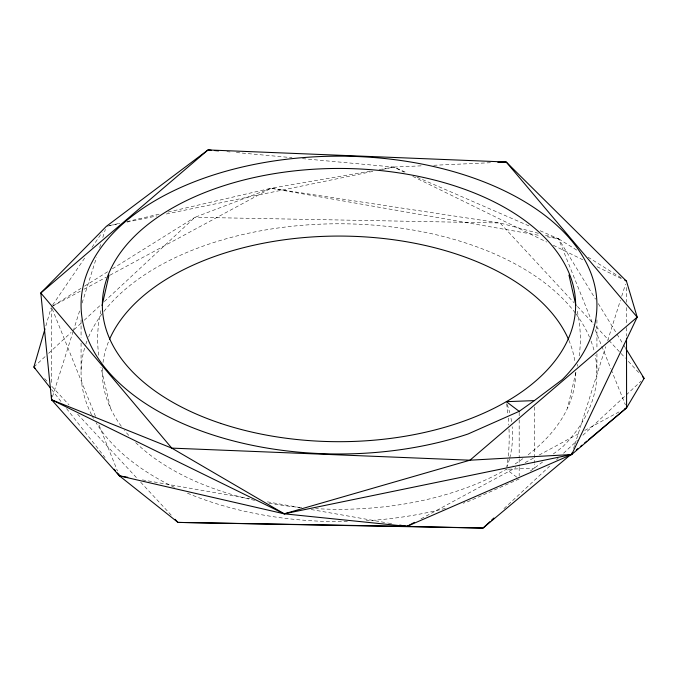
<?xml version="1.0" encoding="UTF-8"?>
<svg xmlns="http://www.w3.org/2000/svg" width="678" height="678" viewBox="0 0 678 678"><rect width="100%" height="100%" fill="white"/><g stroke="black" fill="none" stroke-linecap="round" stroke-linejoin="round"><path stroke-width="0.51" stroke-dasharray="3.39 2.54" d="M579.182 355.891C581.275 340.839 580.538 325.423 577.08 310.626M100.92 310.626C97.463 325.423 96.725 340.839 98.819 355.891M577.275 366.196L577.664 364.332M509.78 458.006L510.992 452.319A139.66 113.794 -6.5 0 0 512.161 426.742M575.919 372.214L567.571 408.054M509.517 458.947L507.271 466.481M45.867 325.881L51.113 307.812M52.494 396.715L72.877 332.203M73.199 331.195L79.572 311.033M82.114 302.973L96.454 257.615M99.641 247.529L100.59 244.512M102.827 237.453L105.37 229.384M573.58 448.48L574.537 445.463M574.859 444.454L605.759 346.678M607.666 340.627L620.412 300.303M621.684 296.278L625.506 284.175M52.604 305.066L86.03 256.098M91.996 247.351L102.149 232.486M33.9 367.027L45.511 356.23M48.613 353.348L71.063 332.474M74.165 329.593L81.131 323.118M84.225 320.236L100.488 305.125M104.361 301.524L194.95 217.307L270.971 188.272L369.849 171.203M503.957 508.636L549.638 466.167M556.604 459.692L558.155 458.252M563.579 453.209L577.512 440.259M582.936 435.217L625.514 395.63M626.294 394.91L641.007 381.231M542.595 462.032L530.137 471.218M553.307 453.972L562.376 447.149A257.928 148.914 0 0 0 595.165 355.297M53.198 305.693L81.013 288.353M84.597 286.116L108.819 271.014M112.412 268.776L194.95 217.307L500.05 222.977L538.383 233.334M51.409 306.812L80.25 291.243M83.97 289.235L106.293 277.175M110.014 275.166L270.971 188.272L500.05 222.977L573.868 302.6M420.987 518.84L515.882 467.6M525.187 462.582L534.493 457.557M539.137 455.048L580.08 432.945M584.724 430.437L620.082 411.343M519.178 478.965L467.964 501.652A257.928 148.914 0 0 1 463.184 503.212M109.412 225.647L119.701 223.265M126.905 221.604L159.839 213.985M168.068 212.078L270.971 188.272L539.807 235.486M107.361 226.147L119.769 223.587M127.006 222.096L156.999 215.909M166.305 213.994L374.146 171.127M382.417 169.415L393.791 167.068L423.216 165.746M379.222 169.585L393.791 167.068L407.359 172.975M433.725 165.279L490.465 162.728M508.398 469.218L534.349 468.235L534.349 464.006M226.927 151.669L230.079 151.965M236.376 152.542L291.998 157.677M302.49 158.644L393.791 167.068L404.241 172.195M547.104 236.766L558.562 238.783L577.325 250.487M142.363 479.888L249.69 498.737M267.403 501.847L300.744 507.703M311.168 509.534L387.231 522.891M388.274 523.077L392.443 523.806M545.451 235.241L558.562 238.783L595.538 299.117M417.055 177.195L530.45 226.545M540.146 230.766L558.562 238.783L593.165 324.77M412.783 176.382L546.688 242.038M553.341 245.3L582.775 259.733M597.021 266.717L622.667 279.294M588.046 257.182L621.997 278.37M516.772 477.151L506.322 469.295A236.63 136.617 0 0 1 315.584 508.636M577.453 306.464L593.216 323.465M596.081 326.559L608.268 339.703M608.98 340.475L625.463 358.255M628.337 361.349L639.083 372.942M44.646 378.621L48.231 382.485M51.816 386.35L69.02 404.902M77.614 414.182L137.82 479.117M140.685 482.211L171.5 515.45M51.528 389.46L61.978 402.749M66.546 408.563L105.073 457.582M598.293 303.617L616.505 333.33M617.056 334.229L623.133 344.136M623.684 345.034L625.336 347.738M595.131 329.661L601.428 345.288M601.818 346.272L610.861 368.747M611.259 369.722L625.413 404.902M52.189 308.761L96.234 418.207M98.988 425.047L117.472 470.973M507.271 404.419L509.78 412.699M110.429 408.054L100.92 367.129M626.472 287.489L626.489 302.269M626.489 307.549L626.506 323.381M626.514 327.601L626.523 336.051M51.409 307.863L51.511 382.841M596.928 319.855L596.928 349.441M596.928 353.67L596.928 372.688M534.349 406.953L534.349 462.955M519.178 412.402L519.178 418.741M519.178 419.792L519.178 457.836M519.178 458.887L519.178 466.286M519.178 467.345L519.178 475.795M81.072 319.855L81.072 337.822M81.072 343.102L81.072 372.688M506.635 403.749A185.052 91.979 66.1 0 1 507.907 414.021M508.297 418.072A185.052 91.979 66.1 0 1 508.805 425.047M509 428.979A185.052 91.979 66.1 0 1 508.153 457.252M507.907 459.328A185.052 91.979 66.1 0 1 506.695 467.354M575.63 372.688A236.63 136.617 0 0 1 526.314 456.175M522.874 458.684A236.63 136.617 0 0 1 512.958 465.311M301.735 507.602A236.63 136.617 0 0 1 268.259 503.059M254.648 500.339A236.63 136.617 0 0 1 135.447 442.361M128.769 435.403A236.63 136.617 0 0 1 124.557 430.454M121.311 426.25A236.63 136.617 0 0 1 102.531 367.62M103.022 362.518A236.63 136.617 0 0 1 109.124 340.271M568.876 340.271A236.63 136.617 0 0 1 574.978 362.518M445.361 508.356A257.928 148.914 0 0 1 366.349 520.763M347.373 521.526A257.928 148.914 0 0 1 185.857 492.516M174.399 487.338A257.928 148.914 0 0 1 96.056 422.716M93.471 418.318A257.928 148.914 0 0 1 92.038 415.665M91.581 414.775A257.928 148.914 0 0 1 85.53 345.11M85.869 344.102A257.928 148.914 0 0 1 86.945 341.085M88.547 337.102A257.928 148.914 0 0 1 103.251 312.27M103.912 311.422A257.928 148.914 0 0 1 340.619 223.782A257.928 148.914 0 0 1 575.402 313.126M576.037 313.982A257.928 148.914 0 0 1 589.453 337.102M591.055 341.085A257.928 148.914 0 0 1 594.233 351.212M510.992 418.292A139.66 113.794 -6.5 0 1 511.737 422.979"/><path stroke-width="1.02" d="M102.081 305.549L109.039 275.056M50.223 387.799L33.9 367.027L44.985 328.889M572.308 452.514L571.673 454.531L407.029 526.374L177.95 522.407L119.438 475.863L51.536 399.74L40.807 292.981L106.327 226.367L208.036 149.931L506.229 162.017L626.464 281.158L637.193 317.151L571.673 454.531L284.209 513.822L119.438 475.863L116.828 472.541M51.528 395.52L51.536 399.74L171.771 448.116L469.964 460.201L571.673 454.531L626.591 407.834L644.1 378.358L625.887 348.636M490.025 521.594L483.05 528.069L177.95 522.407L175.085 519.314M491.567 520.153L493.889 517.992M570.639 454.701L483.05 528.069L407.029 526.374L284.209 513.822L51.536 399.74M576.317 449.946L577.936 448.59M580.368 446.556L581.987 445.192M584.428 443.158L586.86 441.115M588.479 439.759L626.591 407.834L626.523 338.161M534.349 400.613L562.376 379.527A257.928 148.914 0 0 0 383.79 158.415A257.928 148.914 0 0 0 84.987 330.923A257.928 148.914 0 0 0 467.964 434.03L519.178 411.343L534.349 400.613L506.322 401.673L519.178 411.343M414.478 522.357L407.029 526.374L403.902 525.823M624.735 408.834L626.591 407.834M497.822 162.398L506.229 162.017L637.193 317.151L469.964 460.201L284.209 513.822L171.771 448.116L40.807 292.981L208.036 149.931L211.189 150.219M214.333 150.508L218.536 150.897M127.778 477.329L119.438 475.863L118.65 473.905M399.74 525.094L401.825 525.458M624.675 280.039L626.464 281.158M642.668 376.807L644.1 378.358M33.9 367.027L35.332 368.569M114.218 469.218L115.523 470.879M568.961 275.056L575.919 305.549M109.548 339.288A236.63 136.617 0 0 1 339 236.071A236.63 136.617 0 0 1 568.452 339.288M220.681 423.386A236.63 136.617 0 0 0 575.63 305.066A236.63 136.617 0 0 0 220.681 186.747A236.63 136.617 0 0 0 220.681 423.386"/></g></svg>
